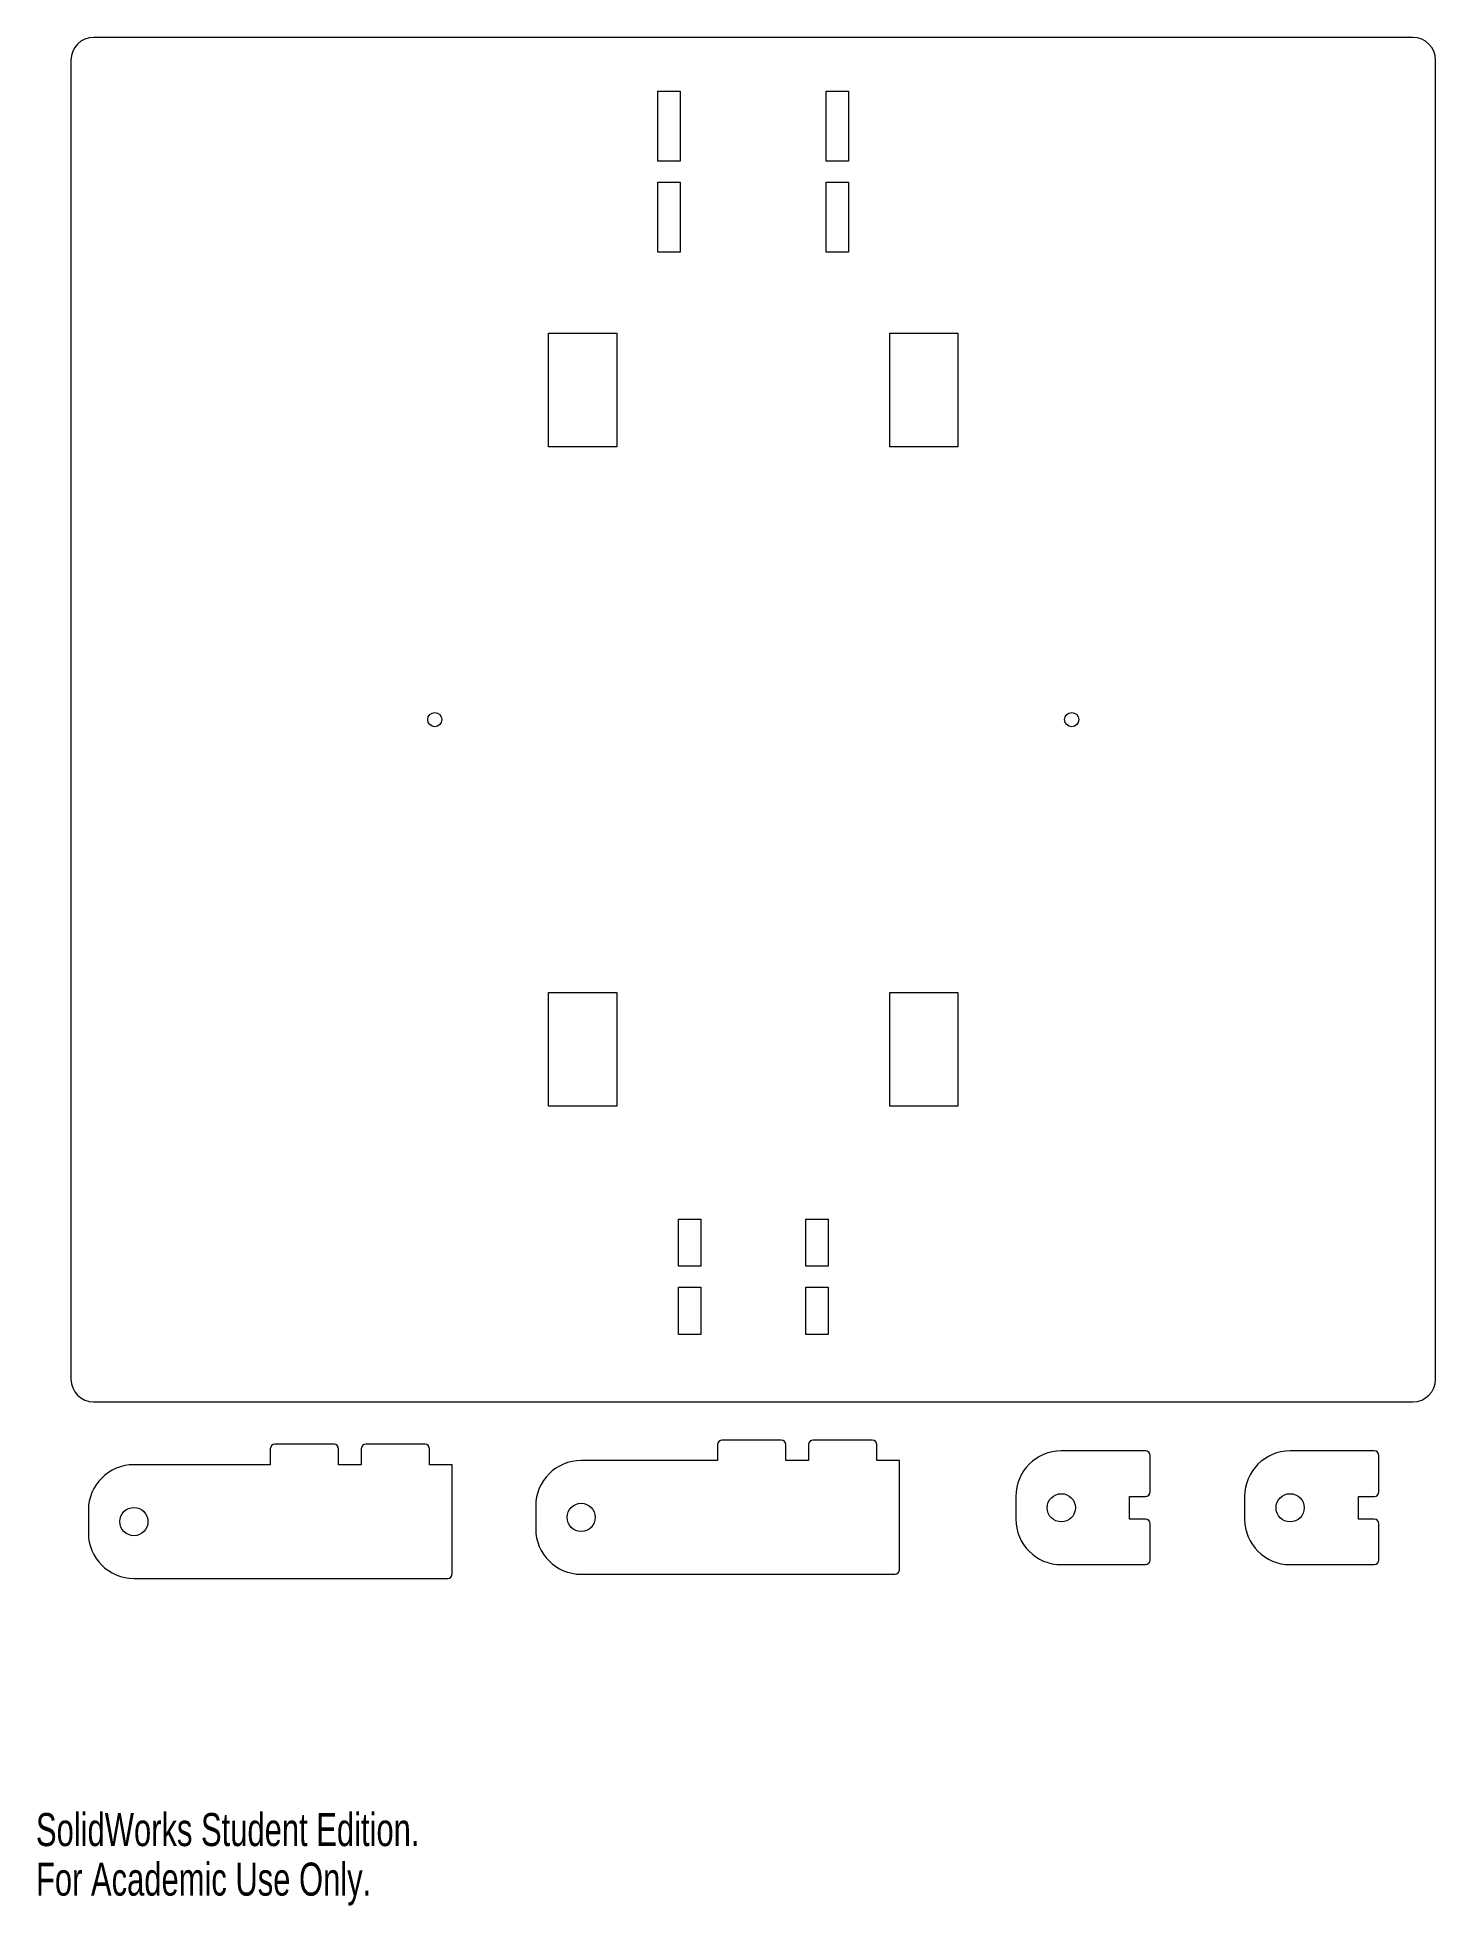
# Model space of a CAD drawing. Header units: millimetres. Extents: x 0 to 308, y 0 to 411.
import ezdxf

# ---------------------------------------------------------------- set-up
doc = ezdxf.new("R2010")
doc.units = ezdxf.units.MM
doc.styles.add('SLDTEXTSTYLE0', font='TXT', dxfattribs={"width": 0.7})

msp = doc.modelspace()

# ---------------------------------------------------------------- linework, layer by layer
at = {"color": 7, "linetype": 'Continuous', "lineweight": 15}
for p, q in [((302.68, 410.67), (12.68, 410.67)), ((7.68, 405.67), (7.68, 115.67)), ((307.68, 115.67), (307.68, 405.67)), ((136.73, 383.47), (136.73, 398.87)), ((136.73, 398.87), (141.63, 398.87)), ((141.63, 398.87), (141.63, 383.47)), ((173.73, 383.47), (173.73, 398.87)), ((173.73, 398.87), (178.63, 398.87)), ((178.63, 398.87), (178.63, 383.47)), ((141.63, 383.47), (136.73, 383.47)), ((178.63, 383.47), (173.73, 383.47)), ((136.73, 363.47), (136.73, 378.87)), ((136.73, 378.87), (141.63, 378.87)), ((141.63, 378.87), (141.63, 363.47)), ((173.73, 363.47), (173.73, 378.87)), ((173.73, 378.87), (178.63, 378.87)), ((178.63, 378.87), (178.63, 363.47)), ((141.63, 363.47), (136.73, 363.47)), ((178.63, 363.47), (173.73, 363.47)), ((112.68, 345.67), (127.68, 345.67)), ((112.68, 320.67), (112.68, 345.67)), ((127.68, 345.67), (127.68, 320.67)), ((187.68, 320.67), (187.68, 345.67)), ((187.68, 345.67), (202.68, 345.67)), ((202.68, 345.67), (202.68, 320.67)), ((127.68, 320.67), (112.68, 320.67)), ((202.68, 320.67), (187.68, 320.67)), ((112.68, 175.67), (112.68, 200.67)), ((112.68, 200.67), (127.68, 200.67)), ((127.68, 200.67), (127.68, 175.67)), ((187.68, 200.67), (202.68, 200.67)), ((187.68, 175.67), (187.68, 200.67)), ((202.68, 200.67), (202.68, 175.67)), ((127.68, 175.67), (112.68, 175.67)), ((202.68, 175.67), (187.68, 175.67)), ((141.23, 140.47), (141.23, 150.87)), ((141.23, 150.87), (146.13, 150.87)), ((146.13, 150.87), (146.13, 140.47)), ((169.23, 150.87), (174.13, 150.87)), ((169.23, 140.47), (169.23, 150.87)), ((174.13, 150.87), (174.13, 140.47)), ((146.13, 140.47), (141.23, 140.47)), ((174.13, 140.47), (169.23, 140.47)), ((141.23, 125.47), (141.23, 135.87)), ((141.23, 135.87), (146.13, 135.87)), ((146.13, 135.87), (146.13, 125.47)), ((169.23, 135.87), (174.13, 135.87)), ((169.23, 125.47), (169.23, 135.87)), ((174.13, 135.87), (174.13, 125.47)), ((146.13, 125.47), (141.23, 125.47)), ((174.13, 125.47), (169.23, 125.47)), ((12.68, 110.67), (302.68, 110.67)), ((51.52, 100.35), (51.52, 96.85)), ((65.52, 101.35), (52.52, 101.35)), ((66.52, 96.85), (66.52, 100.35)), ((71.52, 100.35), (71.52, 96.85)), ((85.52, 101.35), (72.52, 101.35)), ((86.52, 96.85), (86.52, 100.35)), ((149.85, 101.27), (149.85, 97.77)), ((163.85, 102.27), (150.85, 102.27)), ((164.85, 97.77), (164.85, 101.27)), ((169.85, 101.27), (169.85, 97.77)), ((183.85, 102.27), (170.85, 102.27)), ((184.85, 97.77), (184.85, 101.27)), ((243.9, 99.88), (225.4, 99.88)), ((244.9, 90.88), (244.9, 98.88)), ((294.2, 99.88), (275.7, 99.88)), ((295.2, 90.88), (295.2, 98.88)), ((51.52, 96.85), (21.52, 96.85)), ((71.52, 96.85), (66.52, 96.85)), ((91.52, 96.85), (86.52, 96.85)), ((91.52, 72.85), (91.52, 96.85)), ((149.85, 97.77), (119.85, 97.77)), ((169.85, 97.77), (164.85, 97.77)), ((189.85, 97.77), (184.85, 97.77)), ((189.85, 73.77), (189.85, 97.77)), ((11.52, 86.85), (11.52, 81.85)), ((109.85, 87.77), (109.85, 82.77)), ((215.4, 89.88), (215.4, 84.88)), ((240.4, 89.88), (243.9, 89.88)), ((240.4, 84.88), (240.4, 89.88)), ((265.7, 89.88), (265.7, 84.88)), ((290.7, 89.88), (294.2, 89.88)), ((290.7, 84.88), (290.7, 89.88)), ((243.9, 84.88), (240.4, 84.88)), ((244.9, 75.88), (244.9, 83.88)), ((294.2, 84.88), (290.7, 84.88)), ((295.2, 75.88), (295.2, 83.88)), ((225.4, 74.88), (243.9, 74.88)), ((275.7, 74.88), (294.2, 74.88)), ((21.52, 71.85), (90.52, 71.85)), ((119.85, 72.77), (188.85, 72.77))]:
    msp.add_line(p, q, dxfattribs=at)
for centre, radius in [((87.68, 260.67), 1.55), ((227.68, 260.67), 1.55), ((225.4, 87.38), 3.1), ((275.7, 87.38), 3.1), ((21.52, 84.35), 3.1), ((119.85, 85.27), 3.1)]:
    msp.add_circle(centre, radius, dxfattribs=at)
for centre, radius, start, end in [((12.68, 405.67), 5, 90, 180), ((302.68, 405.67), 5, 0, 90), ((12.68, 115.67), 5, 180, 270), ((302.68, 115.67), 5, 270, 0), ((52.52, 100.35), 1, 90, 180), ((65.52, 100.35), 1, 0, 90), ((72.52, 100.35), 1, 90, 180), ((85.52, 100.35), 1, 0, 90), ((150.85, 101.27), 1, 90, 180), ((163.85, 101.27), 1, 0, 90), ((170.85, 101.27), 1, 90, 180), ((183.85, 101.27), 1, 0, 90), ((225.4, 89.88), 10, 90, 180), ((243.9, 98.88), 1, 0, 90), ((275.7, 89.88), 10, 90, 180), ((294.2, 98.88), 1, 0, 90), ((21.52, 86.85), 10, 90, 180), ((119.85, 87.77), 10, 90, 180), ((243.9, 90.88), 1, 270, 0), ((294.2, 90.88), 1, 270, 0), ((119.85, 82.77), 10, 180, 270), ((225.4, 84.88), 10, 180, 270), ((243.9, 83.88), 1, 0, 90), ((275.7, 84.88), 10, 180, 270), ((294.2, 83.88), 1, 0, 90), ((21.52, 81.85), 10, 180, 270), ((243.9, 75.88), 1, 270, 0), ((294.2, 75.88), 1, 270, 0), ((90.52, 72.85), 1, 270, 0), ((188.85, 73.77), 1, 270, 0)]:
    msp.add_arc(centre, radius, start, end, dxfattribs=at)

# ---------------------------------------------------------------- texts
at = {"color": 7, "linetype": 'Continuous', "char_height": 7.266, "attachment_point": 1, "style": 'SLDTEXTSTYLE0'}
for s, insert in [('SolidWorks Student Edition.', (0, 20.27)), ('For Academic Use Only.', (0, 9.37))]:
    msp.add_mtext(s, dxfattribs=dict(at, insert=insert))

doc.saveas('drawing.dxf')
